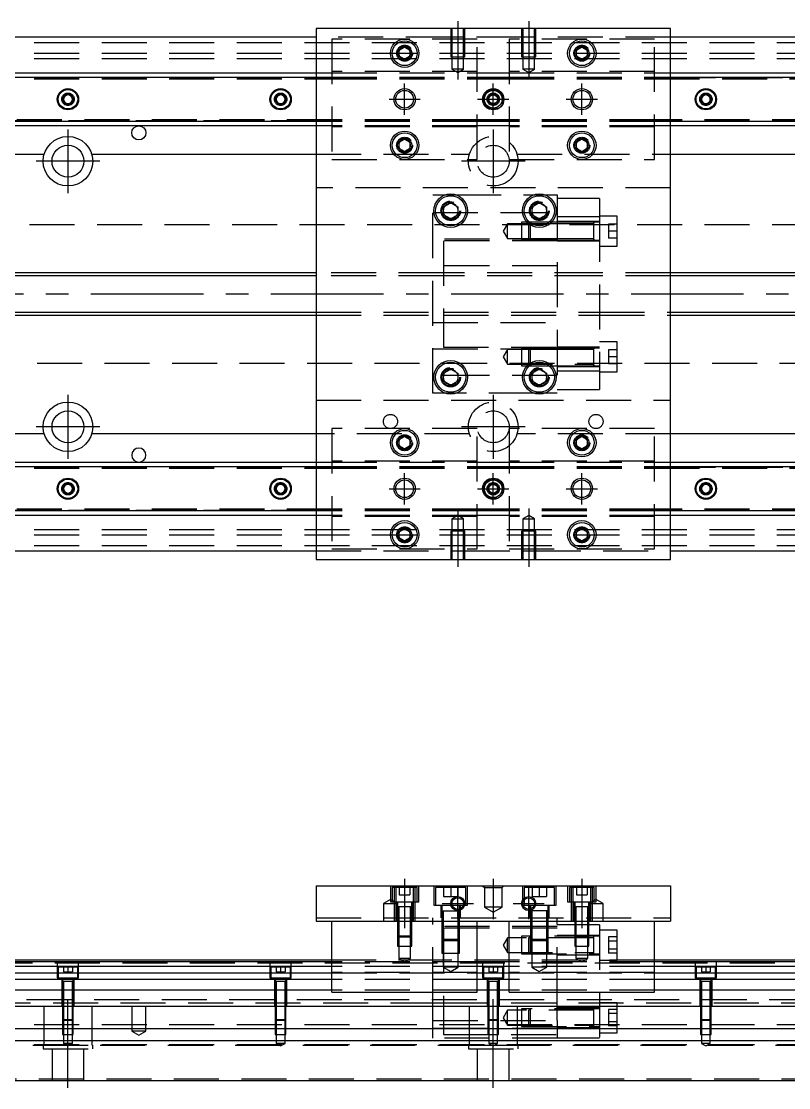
# Model space of a CAD drawing. Extents: x -12 to 819, y -275 to 77.
# Drawn here: x 186.8 to 403.4, y -224.1 to 77 of the extents above; entities that cross this region are included whole.
import ezdxf

# ---------------------------------------------------------------- set-up
doc = ezdxf.new("R2010")
doc.units = 0
doc.linetypes.add('CENTER', pattern=[50.8, 31.75, -6.35, 6.35, -6.35])
doc.linetypes.add('DASHED', pattern=[19.05, 12.7, -6.35])
doc.layers.get('0').update_dxf_attribs({"linetype": 'CONTINUOUS'})
doc.layers.add('CENTER', color=1, linetype='CENTER')

msp = doc.modelspace()

# ---------------------------------------------------------------- linework, layer by layer
at = {"color": 7, "linetype": 'CONTINUOUS'}
for p, q in [((270, 72.5), (0, 72.5)), ((370, 75), (270, 75)), ((270, 75), (270, -75)), ((370, -75), (370, 75)), ((640, 72.5), (370, 72.5)), ((293.5, 68.87), (295, 69.73)), ((295, 69.73), (296.5, 68.87)), ((343.5, 68.87), (345, 69.73)), ((345, 69.73), (346.5, 68.87)), ((293.5, 67.13), (293.5, 68.87)), ((295, 66.27), (293.5, 67.13)), ((296.5, 67.13), (295, 66.27)), ((296.5, 68.87), (296.5, 67.13)), ((343.5, 67.13), (343.5, 68.87)), ((345, 66.27), (343.5, 67.13)), ((346.5, 67.13), (345, 66.27)), ((346.5, 68.87), (346.5, 67.13)), ((0, 62.5), (270, 62.5)), ((0, 61.25), (270, 61.25)), ((370, 62.5), (640, 62.5)), ((370, 61.25), (640, 61.25)), ((198.75, 55.72), (200, 56.44)), ((198.75, 54.28), (198.75, 55.72)), ((200, 53.56), (198.75, 54.28)), ((200, 56.44), (201.25, 55.72)), ((201.25, 54.28), (200, 53.56)), ((201.25, 55.72), (201.25, 54.28)), ((258.75, 55.72), (260, 56.44)), ((258.75, 54.28), (258.75, 55.72)), ((260, 53.56), (258.75, 54.28)), ((260, 56.44), (261.25, 55.72)), ((261.25, 54.28), (260, 53.56)), ((261.25, 55.72), (261.25, 54.28)), ((378.75, 55.72), (380, 56.44)), ((378.75, 54.28), (378.75, 55.72)), ((380, 53.56), (378.75, 54.28)), ((380, 56.44), (381.25, 55.72)), ((381.25, 54.28), (380, 53.56)), ((381.25, 55.72), (381.25, 54.28)), ((270, 48.75), (0, 48.75)), ((640, 48.75), (370, 48.75)), ((270, 47.5), (0, 47.5)), ((640, 47.5), (370, 47.5)), ((293.5, 42.87), (295, 43.73)), ((293.5, 41.13), (293.5, 42.87)), ((295, 43.73), (296.5, 42.87)), ((296.5, 42.87), (296.5, 41.13)), ((343.5, 42.87), (345, 43.73)), ((343.5, 41.13), (343.5, 42.87)), ((345, 43.73), (346.5, 42.87)), ((346.5, 42.87), (346.5, 41.13)), ((86.71, 39.5), (193.29, 39.5)), ((206.71, 39.5), (270, 39.5)), ((295, 40.27), (293.5, 41.13)), ((296.5, 41.13), (295, 40.27)), ((345, 40.27), (343.5, 41.13)), ((346.5, 41.13), (345, 40.27)), ((370, 39.5), (433.29, 39.5)), ((306, 24.65), (308, 25.81)), ((306, 22.35), (306, 24.65)), ((308, 25.81), (310, 24.65)), ((310, 24.65), (310, 22.35)), ((331, 24.65), (333, 25.81)), ((331, 22.35), (331, 24.65)), ((333, 25.81), (335, 24.65)), ((335, 24.65), (335, 22.35)), ((308, 21.19), (306, 22.35)), ((310, 22.35), (308, 21.19)), ((333, 21.19), (331, 22.35)), ((335, 22.35), (333, 21.19)), ((270, 6), (60.5, 6)), ((590, 6), (370, 6)), ((60.5, -6), (270, -6)), ((370, -6), (590, -6)), ((306, -22.35), (308, -21.19)), ((306, -24.65), (306, -22.35)), ((308, -21.19), (310, -22.35)), ((310, -22.35), (310, -24.65)), ((331, -22.35), (333, -21.19)), ((331, -24.65), (331, -22.35)), ((333, -21.19), (335, -22.35)), ((335, -22.35), (335, -24.65)), ((308, -25.81), (306, -24.65)), ((310, -24.65), (308, -25.81)), ((333, -25.81), (331, -24.65)), ((335, -24.65), (333, -25.81)), ((193.29, -39.5), (86.71, -39.5)), ((270, -39.5), (206.71, -39.5)), ((293.5, -41.13), (295, -40.27)), ((293.5, -42.87), (293.5, -41.13)), ((295, -40.27), (296.5, -41.13)), ((296.5, -41.13), (296.5, -42.87)), ((343.5, -41.13), (345, -40.27)), ((343.5, -42.87), (343.5, -41.13)), ((345, -40.27), (346.5, -41.13)), ((346.5, -41.13), (346.5, -42.87)), ((433.29, -39.5), (370, -39.5)), ((295, -43.73), (293.5, -42.87)), ((296.5, -42.87), (295, -43.73)), ((345, -43.73), (343.5, -42.87)), ((346.5, -42.87), (345, -43.73)), ((0, -47.5), (270, -47.5)), ((370, -47.5), (640, -47.5)), ((0, -48.75), (270, -48.75)), ((370, -48.75), (640, -48.75)), ((198.75, -54.28), (200, -53.56)), ((200, -53.56), (201.25, -54.28)), ((258.75, -54.28), (260, -53.56)), ((260, -53.56), (261.25, -54.28)), ((378.75, -54.28), (380, -53.56)), ((380, -53.56), (381.25, -54.28)), ((198.75, -55.72), (198.75, -54.28)), ((200, -56.44), (198.75, -55.72)), ((201.25, -55.72), (200, -56.44)), ((201.25, -54.28), (201.25, -55.72)), ((258.75, -55.72), (258.75, -54.28)), ((260, -56.44), (258.75, -55.72)), ((261.25, -55.72), (260, -56.44)), ((261.25, -54.28), (261.25, -55.72)), ((378.75, -55.72), (378.75, -54.28)), ((380, -56.44), (378.75, -55.72)), ((381.25, -55.72), (380, -56.44)), ((381.25, -54.28), (381.25, -55.72)), ((270, -61.25), (0, -61.25)), ((270, -62.5), (0, -62.5)), ((640, -61.25), (370, -61.25)), ((640, -62.5), (370, -62.5)), ((293.5, -67.13), (295, -66.27)), ((293.5, -68.87), (293.5, -67.13)), ((295, -69.73), (293.5, -68.87)), ((295, -66.27), (296.5, -67.13)), ((296.5, -68.87), (295, -69.73)), ((296.5, -67.13), (296.5, -68.87)), ((343.5, -67.13), (345, -66.27)), ((343.5, -68.87), (343.5, -67.13)), ((345, -69.73), (343.5, -68.87)), ((345, -66.27), (346.5, -67.13)), ((346.5, -68.87), (345, -69.73)), ((346.5, -67.13), (346.5, -68.87)), ((0, -72.5), (270, -72.5)), ((270, -75), (370, -75)), ((370, -72.5), (640, -72.5)), ((270, -167.12), (370, -167.12)), ((270, -167.12), (270, -177.12)), ((370, -167.12), (370, -177.12)), ((270, -177.12), (370, -177.12)), ((274.5, -197.12), (274.5, -177.12)), ((315.5, -197.12), (315.5, -177.12)), ((324.5, -197.12), (324.5, -177.12)), ((365.5, -197.12), (365.5, -177.12)), ((274.5, -188.62), (0, -188.62)), ((274.5, -188.12), (60.5, -188.12)), ((324.5, -188.62), (315.5, -188.62)), ((590, -188.12), (365.5, -188.12)), ((640, -188.62), (365.5, -188.62)), ((274.5, -189.87), (0, -189.87)), ((0, -191.65), (274.5, -191.65)), ((324.5, -189.87), (315.5, -189.87)), ((315.5, -191.65), (324.5, -191.65)), ((640, -189.87), (365.5, -189.87)), ((365.5, -191.65), (640, -191.65)), ((274.5, -193.54), (0, -193.54)), ((324.5, -193.54), (315.5, -193.54)), ((640, -193.54), (365.5, -193.54)), ((274.5, -196.6), (0, -196.6)), ((274.5, -197.12), (315.5, -197.12)), ((324.5, -196.6), (315.5, -196.6)), ((324.5, -197.12), (365.5, -197.12)), ((640, -196.6), (365.5, -196.6)), ((0, -201.12), (640, -201.12)), ((0, -207.42), (640, -207.42)), ((0, -210.82), (640, -210.82)), ((0, -222.12), (640, -222.12))]:
    msp.add_line(p, q, dxfattribs=at)
at = {"color": 3, "linetype": 'DASHED'}
for p, q in [((308, 72.5), (270, 72.5)), ((308, 75), (308, 67)), ((312, 72.5), (308, 72.5)), ((308.35, 75), (308.35, 67)), ((311.65, 67), (311.65, 75)), ((312, 67), (312, 75)), ((328, 72.5), (312, 72.5)), ((328, 75), (328, 67)), ((332, 72.5), (328, 72.5)), ((328.35, 75), (328.35, 67)), ((331.65, 67), (331.65, 75)), ((332, 67), (332, 75)), ((370, 72.5), (332, 72.5)), ((0, 71), (640, 71)), ((315.5, 72), (274.5, 72)), ((274.5, 72), (274.5, 38)), ((315.5, 38), (315.5, 72)), ((365.5, 72), (324.5, 72)), ((324.5, 72), (324.5, 38)), ((365.5, 38), (365.5, 72)), ((0, 68), (640, 68)), ((0, 66.5), (640, 66.5)), ((293, 68), (293.02, 68.3)), ((308, 67), (312, 67)), ((308.35, 67), (308.35, 63.5)), ((311.65, 63.5), (311.65, 67)), ((328, 67), (332, 67)), ((328.35, 67), (328.35, 63.5)), ((331.65, 63.5), (331.65, 67)), ((346.97, 68.33), (347, 68)), ((311.65, 63.5), (308.35, 63.5)), ((308.35, 63.5), (310, 62.55)), ((310, 62.55), (311.65, 63.5)), ((331.65, 63.5), (328.35, 63.5)), ((328.35, 63.5), (330, 62.55)), ((330, 62.55), (331.65, 63.5)), ((0, 61.11), (270, 61.11)), ((0, 61.1), (274.5, 61.1)), ((0, 60.8), (274.5, 60.8)), ((270, 62.5), (274.5, 62.5)), ((270, 61.25), (274.5, 61.25)), ((270, 61.11), (274.5, 61.11)), ((315.5, 62.8), (274.5, 62.8)), ((274.5, 62.5), (315.5, 62.5)), ((274.5, 61.25), (315.5, 61.25)), ((274.5, 61.11), (315.5, 61.11)), ((274.5, 61.1), (315.5, 61.1)), ((274.5, 60.8), (315.5, 60.8)), ((315.5, 62.5), (324.5, 62.5)), ((315.5, 61.25), (324.5, 61.25)), ((315.5, 61.11), (324.5, 61.11)), ((315.5, 61.1), (324.5, 61.1)), ((315.5, 60.8), (324.5, 60.8)), ((365.5, 62.8), (324.5, 62.8)), ((324.5, 62.5), (365.5, 62.5)), ((324.5, 61.25), (365.5, 61.25)), ((324.5, 61.11), (365.5, 61.11)), ((324.5, 61.1), (365.5, 61.1)), ((324.5, 60.8), (365.5, 60.8)), ((365.5, 62.5), (370, 62.5)), ((365.5, 61.25), (370, 61.25)), ((365.5, 61.11), (370, 61.11)), ((365.5, 61.1), (640, 61.1)), ((365.5, 60.8), (640, 60.8)), ((370, 61.11), (640, 61.11)), ((198.5, 55), (198.52, 55.25)), ((258.5, 55), (258.52, 55.25)), ((318.5, 55), (318.52, 55.25)), ((318.75, 55.72), (320, 56.44)), ((318.75, 54.28), (318.75, 55.72)), ((320, 53.56), (318.75, 54.28)), ((320, 56.44), (321.25, 55.72)), ((321.25, 54.28), (320, 53.56)), ((321.25, 55.72), (321.25, 54.28)), ((378.5, 55), (378.52, 55.25)), ((274.5, 49.2), (0, 49.2)), ((274.5, 48.9), (0, 48.9)), ((270, 48.89), (0, 48.89)), ((274.5, 48.89), (270, 48.89)), ((274.5, 48.75), (270, 48.75)), ((315.5, 49.2), (274.5, 49.2)), ((315.5, 48.9), (274.5, 48.9)), ((315.5, 48.89), (274.5, 48.89)), ((315.5, 48.75), (274.5, 48.75)), ((324.5, 49.2), (315.5, 49.2)), ((324.5, 48.9), (315.5, 48.9)), ((324.5, 48.89), (315.5, 48.89)), ((324.5, 48.75), (315.5, 48.75)), ((365.5, 49.2), (324.5, 49.2)), ((365.5, 48.9), (324.5, 48.9)), ((365.5, 48.89), (324.5, 48.89)), ((365.5, 48.75), (324.5, 48.75)), ((640, 49.2), (365.5, 49.2)), ((640, 48.9), (365.5, 48.9)), ((370, 48.89), (365.5, 48.89)), ((370, 48.75), (365.5, 48.75)), ((640, 48.89), (370, 48.89)), ((274.5, 47.5), (270, 47.5)), ((315.5, 47.5), (274.5, 47.5)), ((315.5, 47.2), (274.5, 47.2)), ((324.5, 47.5), (315.5, 47.5)), ((365.5, 47.5), (324.5, 47.5)), ((365.5, 47.2), (324.5, 47.2)), ((370, 47.5), (365.5, 47.5)), ((293, 42), (293.03, 42.35)), ((346.97, 42.33), (347, 42)), ((270, 39.5), (313.29, 39.5)), ((326.71, 39.5), (370, 39.5)), ((274.5, 38), (315.5, 38)), ((324.5, 38), (365.5, 38)), ((370, 30), (270, 30)), ((303, 28), (306.48, 28)), ((303, -28), (303, 28)), ((306.48, 28), (309.52, 28)), ((309.52, 28), (331.48, 28)), ((331.48, 28), (334.52, 28)), ((334.52, 28), (338, 28)), ((338, 28), (338, -28)), ((350, 27), (338, 27)), ((350, 27), (350, 21.75)), ((303, 23), (338, 23)), ((305.5, 23.5), (305.52, 23.8)), ((330.5, 23.5), (330.52, 23.8)), ((350, 21.75), (338, 21.75)), ((355, 22), (350, 22)), ((350, 21.75), (350, -21.75)), ((355, 13.5), (355, 22)), ((640, 19.5), (76.9, 19.5)), ((324, 19.85), (322.79, 17.75)), ((324, 15.65), (324, 19.85)), ((328, 19.85), (324, 19.85)), ((328, 20.25), (328, 15.25)), ((329.53, 20.25), (328, 20.25)), ((330, 19.85), (328, 19.85)), ((330.26, 20.25), (329.53, 20.25)), ((330.34, 20.19), (330, 19.85)), ((330, 19.82), (330, 19.85)), ((330.82, 19.85), (330, 19.85)), ((330, 15.65), (330, 19.82)), ((330.4, 20.25), (330.26, 20.25)), ((330.4, 20.25), (330.34, 20.19)), ((330.4, 20.25), (330.4, 20.14)), ((335.74, 20.25), (330.4, 20.25)), ((335.74, 20.25), (330.4, 20.25)), ((330.4, 20.14), (330.4, 19.52)), ((330.4, 19.52), (330.4, 15.25)), ((335.18, 19.85), (330.82, 19.85)), ((336.04, 19.85), (335.18, 19.85)), ((336.47, 20.25), (335.74, 20.25)), ((338, 19.85), (336.04, 19.85)), ((338, 20.25), (336.47, 20.25)), ((338, 20.25), (336.47, 20.25)), ((350, 20.5), (338, 20.5)), ((348.4, 20.25), (338, 20.25)), ((348.4, 19.85), (338, 19.85)), ((350, 20.25), (348.39, 20.25)), ((348.4, 15.25), (348.4, 20.25)), ((348.4, 19.85), (348.4, 20.25)), ((348.4, 15.25), (348.4, 20.25)), ((348.4, 20), (348.4, 20.25)), ((348.4, 20.25), (348.4, 20)), ((348.4, 15.51), (348.4, 20)), ((348.4, 15.65), (348.4, 19.85)), ((352.5, 19.75), (352.5, 17.75)), ((355, 19.75), (352.5, 19.75)), ((338, 15.5), (303, 15.5)), ((322.79, 17.75), (324, 15.65)), ((324, 15.65), (328, 15.65)), ((328, 15.65), (330, 15.65)), ((328, 15.25), (330.4, 15.25)), ((330, 15.65), (338, 15.65)), ((330, 15.65), (330.4, 15.25)), ((330.4, 15.25), (338, 15.25)), ((338, 15.65), (348.4, 15.65)), ((338, 15.25), (348.4, 15.25)), ((348.39, 15.25), (350, 15.25)), ((348.4, 15.25), (348.4, 15.65)), ((348.4, 15.25), (348.4, 15.51)), ((348.4, 15.51), (348.4, 15.25)), ((352.5, 17.75), (352.5, 15.75)), ((355, 17.75), (352.5, 17.75)), ((355, 15.75), (352.5, 15.75)), ((306, 15), (306, -15)), ((338, 15), (306, 15)), ((338, 15), (350, 15)), ((350, 13.5), (355, 13.5)), ((338, 8), (303, 8)), ((306, 6), (270, 6)), ((306, 5.13), (270, 5.13)), ((350, 6), (306, 6)), ((350, 5.13), (306, 5.13)), ((370, 6), (350, 6)), ((370, 5.13), (350, 5.13)), ((270, -5.12), (306, -5.12)), ((270, -6), (306, -6)), ((306, -5.12), (350, -5.12)), ((306, -6), (350, -6)), ((350, -5.12), (370, -5.12)), ((350, -6), (370, -6)), ((303, -8), (338, -8)), ((306, -15), (338, -15)), ((350, -15), (338, -15)), ((355, -13.5), (350, -13.5)), ((355, -22), (355, -13.5)), ((303, -15.5), (338, -15.5)), ((324, -15.65), (322.79, -17.75)), ((322.79, -17.75), (324, -19.85)), ((324, -19.85), (324, -15.65)), ((328, -15.65), (324, -15.65)), ((328, -15.25), (328, -20.25)), ((330.4, -15.25), (328, -15.25)), ((330, -15.65), (328, -15.65)), ((330.4, -15.25), (330, -15.65)), ((330, -19.85), (330, -15.65)), ((338, -15.65), (330, -15.65)), ((330.4, -15.25), (330.4, -19.52)), ((338, -15.25), (330.4, -15.25)), ((338, -15.25), (330.4, -15.25)), ((348.4, -15.25), (338, -15.25)), ((348.4, -15.65), (338, -15.65)), ((350, -15.25), (348.39, -15.25)), ((348.4, -20.25), (348.4, -15.25)), ((348.4, -20.25), (348.4, -15.25)), ((348.4, -15.51), (348.4, -15.25)), ((348.4, -15.25), (348.4, -15.51)), ((348.4, -20), (348.4, -15.51)), ((352.5, -15.75), (352.5, -17.75)), ((355, -15.75), (352.5, -15.75)), ((352.5, -17.75), (352.5, -19.75)), ((355, -17.75), (352.5, -17.75)), ((76.97, -19.5), (640, -19.5)), ((324, -19.85), (348.4, -19.85)), ((328, -20.25), (329.53, -20.25)), ((329.53, -20.25), (330.26, -20.25)), ((330, -19.85), (330.34, -20.19)), ((330.26, -20.25), (330.4, -20.25)), ((330.34, -20.19), (330.4, -20.25)), ((330.4, -19.52), (330.4, -20.14)), ((330.4, -20.14), (330.4, -20.25)), ((330.4, -20.25), (335.74, -20.25)), ((335.74, -20.25), (336.47, -20.25)), ((336.47, -20.25), (338, -20.25)), ((336.47, -20.25), (338, -20.25)), ((338, -20.25), (348.4, -20.25)), ((338, -20.5), (350, -20.5)), ((348.39, -20.25), (350, -20.25)), ((348.4, -20.25), (348.4, -20)), ((348.4, -20), (348.4, -20.25)), ((348.4, -20.25), (348.4, -20.25)), ((355, -19.75), (352.5, -19.75)), ((338, -23), (303, -23)), ((305.5, -23.5), (305.52, -23.2)), ((335.48, -23.21), (335.5, -23.5)), ((350, -21.75), (338, -21.75)), ((350, -21.75), (338, -21.75)), ((350, -21.75), (350, -27)), ((350, -22), (355, -22)), ((338, -27), (350, -27)), ((270, -30), (370, -30)), ((306.48, -28), (303, -28)), ((309.52, -28), (306.48, -28)), ((331.48, -28), (309.52, -28)), ((334.52, -28), (331.48, -28)), ((338, -28), (334.52, -28)), ((315.5, -38), (274.5, -38)), ((274.5, -38), (274.5, -72)), ((315.5, -72), (315.5, -38)), ((324.5, -38), (324.5, -72)), ((365.5, -38), (324.5, -38)), ((365.5, -72), (365.5, -38)), ((313.29, -39.5), (270, -39.5)), ((296.97, -41.67), (297, -42)), ((370, -39.5), (326.71, -39.5)), ((346.97, -41.67), (347, -42)), ((270, -47.5), (274.5, -47.5)), ((315.5, -47.2), (274.5, -47.2)), ((274.5, -47.5), (315.5, -47.5)), ((315.5, -47.5), (324.5, -47.5)), ((365.5, -47.2), (324.5, -47.2)), ((324.5, -47.5), (365.5, -47.5)), ((365.5, -47.5), (370, -47.5)), ((0, -48.89), (270, -48.89)), ((0, -48.9), (274.5, -48.9)), ((0, -49.2), (274.5, -49.2)), ((270, -48.75), (274.5, -48.75)), ((270, -48.89), (274.5, -48.89)), ((274.5, -48.75), (315.5, -48.75)), ((274.5, -48.89), (315.5, -48.89)), ((274.5, -48.9), (315.5, -48.9)), ((274.5, -49.2), (315.5, -49.2)), ((315.5, -48.75), (324.5, -48.75)), ((315.5, -48.89), (324.5, -48.89)), ((315.5, -48.9), (324.5, -48.9)), ((315.5, -49.2), (324.5, -49.2)), ((324.5, -48.75), (365.5, -48.75)), ((324.5, -48.89), (365.5, -48.89)), ((324.5, -48.9), (365.5, -48.9)), ((324.5, -49.2), (365.5, -49.2)), ((365.5, -48.75), (370, -48.75)), ((365.5, -48.89), (370, -48.89)), ((365.5, -48.9), (640, -48.9)), ((365.5, -49.2), (640, -49.2)), ((370, -48.89), (640, -48.89)), ((318.75, -54.28), (320, -53.56)), ((320, -53.56), (321.25, -54.28)), ((201.48, -54.74), (201.5, -55)), ((261.48, -54.74), (261.5, -55)), ((318.75, -55.72), (318.75, -54.28)), ((320, -56.44), (318.75, -55.72)), ((321.25, -55.72), (320, -56.44)), ((321.25, -54.28), (321.25, -55.72)), ((321.48, -54.74), (321.5, -55)), ((378.5, -55), (378.52, -54.75)), ((274.5, -60.8), (0, -60.8)), ((274.5, -61.1), (0, -61.1)), ((270, -61.11), (0, -61.11)), ((274.5, -61.11), (270, -61.11)), ((274.5, -61.25), (270, -61.25)), ((274.5, -62.5), (270, -62.5)), ((315.5, -60.8), (274.5, -60.8)), ((315.5, -61.1), (274.5, -61.1)), ((315.5, -61.11), (274.5, -61.11)), ((315.5, -61.25), (274.5, -61.25)), ((315.5, -62.5), (274.5, -62.5)), ((315.5, -62.8), (274.5, -62.8)), ((310, -62.55), (308.35, -63.5)), ((311.65, -63.5), (310, -62.55)), ((324.5, -60.8), (315.5, -60.8)), ((324.5, -61.1), (315.5, -61.1)), ((324.5, -61.11), (315.5, -61.11)), ((324.5, -61.25), (315.5, -61.25)), ((324.5, -62.5), (315.5, -62.5)), ((365.5, -60.8), (324.5, -60.8)), ((365.5, -61.1), (324.5, -61.1)), ((365.5, -61.11), (324.5, -61.11)), ((365.5, -61.25), (324.5, -61.25)), ((365.5, -62.5), (324.5, -62.5)), ((365.5, -62.8), (324.5, -62.8)), ((330, -62.55), (328.35, -63.5)), ((331.65, -63.5), (330, -62.55)), ((640, -60.8), (365.5, -60.8)), ((640, -61.1), (365.5, -61.1)), ((370, -61.11), (365.5, -61.11)), ((370, -61.25), (365.5, -61.25)), ((370, -62.5), (365.5, -62.5)), ((640, -61.11), (370, -61.11)), ((308.35, -63.5), (310, -63.5)), ((308.35, -63.5), (308.35, -67)), ((310, -63.5), (311.65, -63.5)), ((311.65, -67), (311.65, -63.5)), ((328.35, -63.5), (330, -63.5)), ((328.35, -63.5), (328.35, -67)), ((330, -63.5), (331.65, -63.5)), ((331.65, -67), (331.65, -63.5)), ((0, -66.5), (640, -66.5)), ((0, -68), (640, -68)), ((293, -68), (293.02, -67.7)), ((312, -67), (308, -67)), ((308, -67), (308, -75)), ((308.35, -67), (308.35, -75)), ((311.65, -75), (311.65, -67)), ((312, -75), (312, -67)), ((332, -67), (328, -67)), ((328, -67), (328, -75)), ((328.35, -67), (328.35, -75)), ((331.65, -75), (331.65, -67)), ((332, -75), (332, -67)), ((346.97, -67.67), (347, -68)), ((0, -71), (640, -71)), ((274.5, -72), (315.5, -72)), ((324.5, -72), (365.5, -72)), ((270, -72.5), (308, -72.5)), ((308, -72.5), (312, -72.5)), ((312, -72.5), (328, -72.5)), ((328, -72.5), (332, -72.5)), ((332, -72.5), (370, -72.5)), ((291, -167.12), (291, -171.62)), ((298.5, -167.62), (291.5, -167.62)), ((291.5, -167.62), (291.5, -171.62)), ((292, -167.12), (292, -167.62)), ((292, -167.62), (292, -171.62)), ((292.5, -167.12), (292.5, -177.12)), ((293.5, -167.62), (293.5, -169.62)), ((295, -167.62), (295, -169.62)), ((296.5, -167.62), (296.5, -169.62)), ((297.5, -177.12), (297.5, -167.12)), ((298, -167.62), (298, -167.12)), ((298, -171.62), (298, -167.62)), ((298.5, -171.62), (298.5, -167.62)), ((299, -171.62), (299, -167.12)), ((303.25, -167.12), (303.25, -172.62)), ((312.25, -167.62), (303.75, -167.62)), ((303.75, -167.62), (303.75, -172.62)), ((306, -167.62), (306, -170.12)), ((308, -167.62), (308, -170.12)), ((310, -167.62), (310, -170.12)), ((312.25, -172.62), (312.25, -167.62)), ((312.75, -172.62), (312.75, -167.12)), ((317, -167.12), (317.5, -167.62)), ((317.5, -167.62), (317.5, -173.12)), ((317.5, -167.62), (322.5, -167.62)), ((322.5, -167.62), (323, -167.12)), ((322.5, -173.12), (322.5, -167.62)), ((328.25, -167.12), (328.25, -172.62)), ((337.25, -167.62), (328.75, -167.62)), ((328.75, -167.62), (328.75, -170.56)), ((331, -167.62), (331, -170.12)), ((333, -167.62), (333, -170.12)), ((335, -167.62), (335, -170.12)), ((337.25, -172.62), (337.25, -167.62)), ((337.75, -172.62), (337.75, -167.12)), ((341, -167.12), (341, -171.62)), ((348.5, -167.62), (341.5, -167.62)), ((341.5, -167.62), (341.5, -171.62)), ((342, -167.12), (342, -167.62)), ((342, -167.62), (342, -171.62)), ((342.5, -167.12), (342.5, -177.12)), ((343.5, -167.62), (343.5, -169.62)), ((345, -167.62), (345, -169.62)), ((346.5, -167.62), (346.5, -169.62)), ((347.5, -177.12), (347.5, -167.12)), ((348, -167.62), (348, -167.12)), ((348, -171.62), (348, -167.62)), ((348.5, -171.62), (348.5, -167.62)), ((349, -171.62), (349, -167.12)), ((291, -170.97), (289, -172.12)), ((293, -172.12), (291, -170.97)), ((291, -171.62), (299, -171.62)), ((292, -171.62), (292, -177.12)), ((292.75, -171.62), (292.75, -177.12)), ((293, -171.62), (293, -173.02)), ((293.5, -169.62), (295, -169.62)), ((295, -169.62), (296.5, -169.62)), ((297, -173.02), (297, -171.62)), ((297.25, -177.12), (297.25, -171.62)), ((298, -177.12), (298, -171.62)), ((306, -170.12), (308, -170.12)), ((308, -170.12), (310, -170.12)), ((328.75, -170.56), (328.75, -171.04)), ((328.75, -171.04), (328.75, -172.62)), ((331, -170.12), (333, -170.12)), ((333, -170.12), (335, -170.12)), ((341, -171.62), (349, -171.62)), ((342, -171.62), (342, -177.12)), ((342.75, -171.62), (342.75, -177.12)), ((343, -171.62), (343, -173.02)), ((343.5, -169.62), (345, -169.62)), ((345, -169.62), (346.5, -169.62)), ((349, -170.97), (347, -172.12)), ((347, -173.02), (347, -171.62)), ((347.25, -177.12), (347.25, -171.62)), ((348, -177.12), (348, -171.62)), ((351, -172.12), (349, -170.97)), ((289, -172.12), (293, -172.12)), ((289, -172.12), (289, -177.12)), ((293, -173.01), (293, -173.02)), ((293.22, -173.02), (293, -173.02)), ((293, -173.02), (293, -173.03)), ((293, -173.02), (293, -177.12)), ((296.78, -173.02), (293.22, -173.02)), ((293.35, -173.02), (293.35, -177.12)), ((296.65, -177.12), (296.65, -173.02)), ((297, -173.02), (296.78, -173.02)), ((297, -173.02), (297, -173.01)), ((297, -173.03), (297, -173.02)), ((297, -177.12), (297, -173.02)), ((303.25, -172.62), (312.75, -172.62)), ((305.25, -172.62), (305.25, -176.12)), ((305.5, -172.62), (305.5, -174.22)), ((305.5, -174.21), (305.5, -174.22)), ((305.5, -174.22), (305.76, -174.22)), ((305.5, -174.22), (310.5, -174.22)), ((305.5, -174.22), (305.5, -174.22)), ((305.5, -174.22), (305.5, -176.12)), ((305.9, -174.22), (305.9, -176.12)), ((310.1, -176.12), (310.1, -174.22)), ((310.5, -173.69), (310.5, -172.62)), ((310.5, -174.06), (310.5, -173.69)), ((310.5, -174.22), (310.5, -174.06)), ((310.5, -174.22), (310.5, -174.21)), ((310.5, -174.22), (310.5, -174.22)), ((310.5, -176.12), (310.5, -174.22)), ((310.75, -176.12), (310.75, -172.62)), ((317.5, -173.12), (320, -174.56)), ((322.5, -173.12), (317.5, -173.12)), ((320, -174.56), (322.5, -173.12)), ((328.25, -172.62), (337.75, -172.62)), ((330.25, -172.62), (330.25, -176.12)), ((330.5, -172.62), (330.5, -173.69)), ((330.5, -173.69), (330.5, -174.06)), ((330.5, -174.06), (330.5, -174.22)), ((330.5, -174.21), (330.5, -174.22)), ((330.76, -174.22), (330.5, -174.22)), ((330.5, -174.22), (330.5, -174.22)), ((330.5, -174.22), (330.5, -176.12)), ((335.24, -174.22), (330.76, -174.22)), ((330.9, -174.22), (330.9, -176.12)), ((335.1, -176.12), (335.1, -174.22)), ((335.5, -174.22), (335.24, -174.22)), ((335.5, -174.22), (335.5, -172.62)), ((335.5, -174.22), (335.5, -174.21)), ((335.5, -174.22), (335.5, -174.22)), ((335.5, -176.12), (335.5, -174.22)), ((335.75, -176.12), (335.75, -172.62)), ((343, -173.01), (343, -173.02)), ((343.22, -173.02), (343, -173.02)), ((343, -173.02), (343, -177.12)), ((343, -173.02), (343, -173.03)), ((346.78, -173.02), (343.22, -173.02)), ((343.35, -173.02), (343.35, -177.12)), ((346.65, -177.12), (346.65, -173.02)), ((347, -173.02), (346.78, -173.02)), ((347, -172.12), (351, -172.12)), ((347, -173.02), (347, -173.01)), ((347, -177.12), (347, -173.02)), ((347, -173.03), (347, -173.02)), ((351, -177.12), (351, -172.12)), ((270, -176.12), (370, -176.12)), ((293, -177.12), (293, -181.27)), ((293, -177.12), (293, -181.27)), ((293.35, -177.12), (293.35, -181.62)), ((296.65, -181.62), (296.65, -177.12)), ((297, -181.27), (297, -177.12)), ((297, -181.27), (297, -177.12)), ((303, -177.12), (303, -176.12)), ((303, -197.12), (303, -177.12)), ((305.5, -176.12), (305.5, -177.12)), ((305.5, -176.12), (305.5, -177.12)), ((305.5, -177.12), (305.5, -182.22)), ((305.5, -177.12), (305.5, -182.22)), ((305.9, -176.12), (305.9, -177.12)), ((305.9, -177.12), (305.9, -182.62)), ((310.1, -177.12), (310.1, -176.12)), ((310.1, -182.62), (310.1, -177.12)), ((310.5, -177.12), (310.5, -176.12)), ((310.5, -177.12), (310.5, -176.12)), ((310.5, -182.22), (310.5, -177.12)), ((310.5, -182.22), (310.5, -177.12)), ((330.5, -176.12), (330.5, -177.12)), ((330.5, -176.12), (330.5, -177.12)), ((330.5, -177.12), (330.5, -182.22)), ((330.5, -177.12), (330.5, -182.22)), ((330.9, -176.12), (330.9, -177.12)), ((330.9, -177.12), (330.9, -182.62)), ((335.1, -177.12), (335.1, -176.12)), ((335.1, -182.62), (335.1, -177.12)), ((335.5, -177.12), (335.5, -176.12)), ((335.5, -177.12), (335.5, -176.12)), ((335.5, -182.22), (335.5, -177.12)), ((335.5, -182.22), (335.5, -177.12)), ((338, -177.12), (338, -176.12)), ((338, -197.12), (338, -177.12)), ((343, -177.12), (343, -181.27)), ((343, -177.12), (343, -181.27)), ((343.35, -177.12), (343.35, -181.62)), ((346.65, -181.62), (346.65, -177.12)), ((347, -181.27), (347, -177.12)), ((347, -181.27), (347, -177.12)), ((338, -178.62), (303, -178.62)), ((338, -179.12), (306, -179.12)), ((306, -179.12), (306, -209.12)), ((350, -178.12), (338, -178.12)), ((350, -178.12), (350, -210.12)), ((355, -179.62), (350, -179.62)), ((355, -188.12), (355, -179.62)), ((293, -181.27), (297, -181.27)), ((293, -181.27), (293, -184.12)), ((293, -181.27), (293.35, -181.62)), ((296.65, -181.62), (293.35, -181.62)), ((293.35, -181.62), (293.35, -184.12)), ((296.65, -181.62), (297, -181.27)), ((296.65, -184.12), (296.65, -181.62)), ((297, -184.12), (297, -181.27)), ((305.5, -182.22), (310.5, -182.22)), ((305.5, -182.22), (305.5, -186.12)), ((305.5, -182.22), (305.9, -182.62)), ((310.1, -182.62), (305.9, -182.62)), ((305.9, -182.62), (305.9, -186.12)), ((310.1, -182.62), (310.5, -182.22)), ((310.1, -186.12), (310.1, -182.62)), ((310.5, -186.12), (310.5, -182.22)), ((324, -181.77), (322.79, -183.87)), ((324, -185.97), (324, -181.77)), ((348.4, -181.77), (324, -181.77)), ((328, -181.37), (328, -186.37)), ((350, -181.37), (328, -181.37)), ((330.4, -181.37), (330.4, -186.37)), ((330.5, -182.22), (335.5, -182.22)), ((330.5, -182.22), (330.5, -186.12)), ((330.5, -182.22), (330.9, -182.62)), ((335.1, -182.62), (330.9, -182.62)), ((330.9, -182.62), (330.9, -186.12)), ((335.1, -182.62), (335.5, -182.22)), ((335.1, -186.12), (335.1, -182.62)), ((335.5, -186.12), (335.5, -182.22)), ((350, -181.12), (338, -181.12)), ((343, -181.27), (347, -181.27)), ((343, -181.27), (343, -184.12)), ((343, -181.27), (343.35, -181.62)), ((346.65, -181.62), (343.35, -181.62)), ((343.35, -181.62), (343.35, -184.12)), ((346.65, -181.62), (347, -181.27)), ((346.65, -184.12), (346.65, -181.62)), ((347, -184.12), (347, -181.27)), ((348.4, -186.37), (348.4, -181.37)), ((352.5, -181.56), (352.5, -186.18)), ((355, -181.56), (352.5, -181.56)), ((355, -182.72), (352.5, -182.72)), ((293, -184.12), (297, -184.12)), ((293.35, -184.12), (293.35, -187.62)), ((296.65, -187.62), (296.65, -184.12)), ((305.5, -186.12), (310.5, -186.12)), ((305.9, -186.12), (305.9, -190.12)), ((310.1, -190.12), (310.1, -186.12)), ((322.79, -183.87), (324, -185.97)), ((324, -185.97), (348.4, -185.97)), ((328, -186.37), (350, -186.37)), ((330.5, -186.12), (335.5, -186.12)), ((330.9, -186.12), (330.9, -190.12)), ((335.1, -190.12), (335.1, -186.12)), ((338, -186.62), (350, -186.62)), ((343, -184.12), (347, -184.12)), ((343.35, -184.12), (343.35, -187.62)), ((346.65, -187.62), (346.65, -184.12)), ((355, -185.02), (352.5, -185.02)), ((355, -186.18), (352.5, -186.18)), ((590, -188.99), (55, -188.99)), ((197, -188.62), (197, -193.12)), ((203, -193.12), (203, -188.62)), ((257, -188.62), (257, -193.12)), ((263, -193.12), (263, -188.62)), ((306, -188.12), (274.5, -188.12)), ((315.5, -188.62), (274.5, -188.62)), ((296.65, -187.62), (293.35, -187.62)), ((293.35, -187.62), (295, -188.57)), ((295, -188.57), (296.65, -187.62)), ((365.5, -188.12), (306, -188.12)), ((317, -188.62), (317, -193.12)), ((323, -193.12), (323, -188.62)), ((365.5, -188.62), (324.5, -188.62)), ((346.65, -187.62), (343.35, -187.62)), ((343.35, -187.62), (345, -188.57)), ((345, -188.57), (346.65, -187.62)), ((350, -188.12), (355, -188.12)), ((377, -188.62), (377, -193.12)), ((383, -193.12), (383, -188.62)), ((202.75, -190.12), (197.25, -190.12)), ((197.25, -190.12), (197.25, -193.12)), ((198.75, -190.12), (198.75, -191.42)), ((198.75, -191.42), (200, -191.42)), ((200, -190.12), (200, -191.42)), ((200, -191.42), (201.25, -191.42)), ((201.25, -190.12), (201.25, -191.42)), ((202.75, -193.12), (202.75, -190.12)), ((262.75, -190.12), (257.25, -190.12)), ((257.25, -190.12), (257.25, -193.12)), ((258.75, -190.12), (258.75, -191.42)), ((258.75, -191.42), (260, -191.42)), ((260, -190.12), (260, -191.42)), ((260, -191.42), (261.25, -191.42)), ((261.25, -190.12), (261.25, -191.42)), ((262.75, -193.12), (262.75, -190.12)), ((315.5, -189.87), (274.5, -189.87)), ((315.5, -189.92), (274.5, -189.92)), ((315.5, -191.62), (274.5, -191.62)), ((274.5, -191.65), (315.5, -191.65)), ((310.1, -190.12), (305.9, -190.12)), ((305.9, -190.12), (308, -191.33)), ((308, -191.33), (310.1, -190.12)), ((322.75, -190.12), (317.25, -190.12)), ((317.25, -190.12), (317.25, -193.12)), ((318.75, -190.12), (318.75, -191.42)), ((318.75, -191.42), (320, -191.42)), ((320, -190.12), (320, -191.42)), ((320, -191.42), (321.25, -191.42)), ((321.25, -190.12), (321.25, -191.42)), ((322.75, -193.12), (322.75, -190.12)), ((365.5, -189.87), (324.5, -189.87)), ((365.5, -189.92), (324.5, -189.92)), ((365.5, -191.62), (324.5, -191.62)), ((324.5, -191.65), (365.5, -191.65)), ((335.1, -190.12), (330.9, -190.12)), ((330.9, -190.12), (333, -191.33)), ((333, -191.33), (335.1, -190.12)), ((382.75, -190.12), (377.25, -190.12)), ((377.25, -190.12), (377.25, -193.12)), ((378.75, -190.12), (378.75, -191.42)), ((378.75, -191.42), (380, -191.42)), ((380, -190.12), (380, -191.42)), ((380, -191.42), (381.25, -191.42)), ((381.25, -190.12), (381.25, -191.42)), ((382.75, -193.12), (382.75, -190.12)), ((197, -193.12), (203, -193.12)), ((198.25, -193.12), (198.25, -201.12)), ((198.5, -193.12), (198.5, -194.12)), ((198.5, -194.11), (198.5, -194.12)), ((198.62, -194.12), (198.5, -194.12)), ((198.5, -194.12), (198.5, -201.12)), ((198.5, -194.12), (198.5, -194.12)), ((200, -194.12), (198.62, -194.12)), ((198.75, -194.12), (198.75, -201.12)), ((201.38, -194.12), (200, -194.12)), ((201.25, -201.12), (201.25, -194.12)), ((201.5, -194.12), (201.38, -194.12)), ((201.5, -194.12), (201.5, -193.12)), ((201.5, -194.12), (201.5, -194.11)), ((201.5, -201.12), (201.5, -194.12)), ((201.5, -194.12), (201.5, -194.12)), ((201.75, -201.12), (201.75, -193.12)), ((257, -193.12), (263, -193.12)), ((258.25, -193.12), (258.25, -201.12)), ((258.5, -193.12), (258.5, -194.12)), ((258.5, -194.11), (258.5, -194.12)), ((258.62, -194.12), (258.5, -194.12)), ((258.5, -194.12), (258.5, -201.12)), ((258.5, -194.12), (258.5, -194.12)), ((260, -194.12), (258.62, -194.12)), ((258.75, -194.12), (258.75, -201.12)), ((261.38, -194.12), (260, -194.12)), ((261.25, -201.12), (261.25, -194.12)), ((261.5, -194.12), (261.38, -194.12)), ((261.5, -194.12), (261.5, -193.12)), ((261.5, -194.12), (261.5, -194.11)), ((261.5, -201.12), (261.5, -194.12)), ((261.5, -194.12), (261.5, -194.12)), ((261.75, -201.12), (261.75, -193.12)), ((315.5, -193.54), (274.5, -193.54)), ((317, -193.12), (323, -193.12)), ((318.25, -193.12), (318.25, -201.12)), ((318.5, -193.12), (318.5, -194.12)), ((318.5, -194.11), (318.5, -194.12)), ((318.62, -194.12), (318.5, -194.12)), ((318.5, -194.12), (318.5, -201.12)), ((318.5, -194.12), (318.5, -194.12)), ((320, -194.12), (318.62, -194.12)), ((318.75, -194.12), (318.75, -201.12)), ((321.38, -194.12), (320, -194.12)), ((321.25, -201.12), (321.25, -194.12)), ((321.5, -194.12), (321.38, -194.12)), ((321.5, -194.12), (321.5, -193.12)), ((321.5, -194.12), (321.5, -194.11)), ((321.5, -201.12), (321.5, -194.12)), ((321.5, -194.12), (321.5, -194.12)), ((321.75, -201.12), (321.75, -193.12)), ((365.5, -193.54), (324.5, -193.54)), ((377, -193.12), (383, -193.12)), ((378.25, -193.12), (378.25, -201.12)), ((378.5, -193.12), (378.5, -194.12)), ((378.5, -194.11), (378.5, -194.12)), ((378.62, -194.12), (378.5, -194.12)), ((378.5, -194.12), (378.5, -201.12)), ((378.5, -194.12), (378.5, -194.12)), ((380, -194.12), (378.62, -194.12)), ((378.75, -194.12), (378.75, -201.12)), ((381.38, -194.12), (380, -194.12)), ((381.25, -201.12), (381.25, -194.12)), ((381.5, -194.12), (381.38, -194.12)), ((381.5, -194.12), (381.5, -193.12)), ((381.5, -194.12), (381.5, -194.11)), ((381.5, -201.12), (381.5, -194.12)), ((381.5, -194.12), (381.5, -194.12)), ((381.75, -201.12), (381.75, -193.12)), ((315.5, -196.6), (274.5, -196.6)), ((315.5, -196.62), (274.5, -196.62)), ((303, -201.12), (303, -197.12)), ((365.5, -196.6), (324.5, -196.6)), ((365.5, -196.62), (324.5, -196.62)), ((338, -201.12), (338, -197.12)), ((55, -199.24), (590, -199.24)), ((81.5, -200.12), (303, -200.12)), ((193.29, -212.12), (193.29, -201.12)), ((198.5, -201.12), (198.5, -204.87)), ((198.5, -201.12), (198.5, -204.87)), ((198.75, -201.12), (198.75, -205.12)), ((201.25, -205.12), (201.25, -201.12)), ((201.5, -204.87), (201.5, -201.12)), ((201.5, -204.87), (201.5, -201.12)), ((206.71, -201.12), (206.71, -212.12)), ((218, -201.12), (218, -208.12)), ((222, -208.12), (222, -201.12)), ((258.5, -201.12), (258.5, -204.87)), ((258.5, -201.12), (258.5, -204.87)), ((258.75, -201.12), (258.75, -205.12)), ((261.25, -205.12), (261.25, -201.12)), ((261.5, -204.87), (261.5, -201.12)), ((261.5, -204.87), (261.5, -201.12)), ((303, -200.12), (306, -200.12)), ((303, -205.12), (303, -201.12)), ((306, -200.12), (338, -200.12)), ((306, -200.12), (590, -200.12)), ((313.29, -212.12), (313.29, -201.12)), ((318.5, -201.12), (318.5, -204.87)), ((318.5, -201.12), (318.5, -204.87)), ((318.75, -201.12), (318.75, -205.12)), ((321.25, -205.12), (321.25, -201.12)), ((321.5, -204.87), (321.5, -201.12)), ((321.5, -204.87), (321.5, -201.12)), ((326.71, -201.12), (326.71, -212.12)), ((338, -205.12), (338, -201.12)), ((350, -201.62), (338, -201.62)), ((355, -200.12), (350, -200.12)), ((355, -208.62), (355, -200.12)), ((378.5, -201.12), (378.5, -204.87)), ((378.5, -201.12), (378.5, -204.87)), ((378.75, -201.12), (378.75, -205.12)), ((381.25, -205.12), (381.25, -201.12)), ((381.5, -204.87), (381.5, -201.12)), ((381.5, -204.87), (381.5, -201.12)), ((324, -202.27), (322.79, -204.37)), ((322.79, -204.37), (324, -206.47)), ((324, -206.47), (324, -202.27)), ((348.4, -202.27), (324, -202.27)), ((328, -201.87), (328, -206.87)), ((350, -201.87), (328, -201.87)), ((330.4, -201.87), (330.4, -206.87)), ((348.4, -206.87), (348.4, -201.87)), ((352.5, -202.06), (352.5, -206.68)), ((355, -202.06), (352.5, -202.06)), ((355, -203.22), (352.5, -203.22)), ((0, -206.27), (640, -206.27)), ((198.5, -204.87), (201.5, -204.87)), ((198.5, -204.87), (198.5, -207.42)), ((198.5, -204.87), (198.75, -205.12)), ((198.5, -207.42), (198.5, -209.12)), ((201.25, -205.12), (198.75, -205.12)), ((198.75, -205.12), (198.75, -209.12)), ((201.25, -205.12), (201.5, -204.87)), ((201.25, -209.12), (201.25, -205.12)), ((201.5, -207.42), (201.5, -204.87)), ((201.5, -209.12), (201.5, -207.42)), ((258.5, -204.87), (261.5, -204.87)), ((258.5, -204.87), (258.5, -207.42)), ((258.5, -204.87), (258.75, -205.12)), ((258.5, -207.42), (258.5, -209.12)), ((261.25, -205.12), (258.75, -205.12)), ((258.75, -205.12), (258.75, -209.12)), ((261.25, -205.12), (261.5, -204.87)), ((261.25, -209.12), (261.25, -205.12)), ((261.5, -207.42), (261.5, -204.87)), ((261.5, -209.12), (261.5, -207.42)), ((303, -205.12), (338, -205.12)), ((303, -207.42), (303, -205.12)), ((303, -207.4), (338, -207.4)), ((306, -207.4), (303, -207.4)), ((303, -210.12), (303, -207.42)), ((338, -207.4), (306, -207.4)), ((318.5, -204.87), (321.5, -204.87)), ((318.5, -204.87), (318.5, -207.42)), ((318.5, -204.87), (318.75, -205.12)), ((318.5, -207.42), (318.5, -209.12)), ((321.25, -205.12), (318.75, -205.12)), ((318.75, -205.12), (318.75, -209.12)), ((321.25, -205.12), (321.5, -204.87)), ((321.25, -209.12), (321.25, -205.12)), ((321.5, -207.42), (321.5, -204.87)), ((321.5, -209.12), (321.5, -207.42)), ((324, -206.47), (348.4, -206.47)), ((328, -206.87), (350, -206.87)), ((338, -205.12), (338, -207.42)), ((338, -207.12), (350, -207.12)), ((338, -207.42), (338, -210.12)), ((355, -205.52), (352.5, -205.52)), ((355, -206.68), (352.5, -206.68)), ((378.5, -204.87), (381.5, -204.87)), ((378.5, -204.87), (378.5, -207.42)), ((378.5, -204.87), (378.75, -205.12)), ((378.5, -207.42), (378.5, -209.12)), ((381.25, -205.12), (378.75, -205.12)), ((378.75, -205.12), (378.75, -209.12)), ((381.25, -205.12), (381.5, -204.87)), ((381.25, -209.12), (381.25, -205.12)), ((381.5, -207.42), (381.5, -204.87)), ((381.5, -209.12), (381.5, -207.42)), ((198.5, -209.12), (201.5, -209.12)), ((198.75, -209.12), (198.75, -211.62)), ((201.25, -211.62), (201.25, -209.12)), ((222, -208.12), (218, -208.12)), ((218, -208.12), (220, -209.27)), ((220, -209.27), (222, -208.12)), ((258.5, -209.12), (261.5, -209.12)), ((258.75, -209.12), (258.75, -211.62)), ((261.25, -211.62), (261.25, -209.12)), ((338, -210.12), (303, -210.12)), ((306, -209.12), (338, -209.12)), ((318.5, -209.12), (321.5, -209.12)), ((318.75, -209.12), (318.75, -211.62)), ((321.25, -211.62), (321.25, -209.12)), ((350, -210.12), (338, -210.12)), ((350, -208.62), (355, -208.62)), ((378.5, -209.12), (381.5, -209.12)), ((378.75, -209.12), (378.75, -211.62)), ((381.25, -211.62), (381.25, -209.12)), ((0, -211.97), (640, -211.97)), ((56.71, -212.12), (583.29, -212.12)), ((193, -212.12), (207, -212.12)), ((193, -212.12), (193, -213.12)), ((193, -213.12), (207, -213.12)), ((195.5, -213.12), (195.5, -222.12)), ((201.25, -211.62), (198.75, -211.62)), ((198.75, -211.62), (200, -212.34)), ((200, -212.34), (201.25, -211.62)), ((204.5, -222.12), (204.5, -213.12)), ((207, -213.12), (207, -212.12)), ((261.25, -211.62), (258.75, -211.62)), ((258.75, -211.62), (260, -212.34)), ((260, -212.34), (261.25, -211.62)), ((313, -212.12), (327, -212.12)), ((313, -212.12), (313, -213.12)), ((313, -213.12), (327, -213.12)), ((315.5, -213.12), (315.5, -222.12)), ((321.25, -211.62), (318.75, -211.62)), ((318.75, -211.62), (320, -212.34)), ((320, -212.34), (321.25, -211.62)), ((324.5, -222.12), (324.5, -213.12)), ((327, -213.12), (327, -212.12)), ((381.25, -211.62), (378.75, -211.62)), ((378.75, -211.62), (380, -212.34)), ((380, -212.34), (381.25, -211.62)), ((77.5, -221.62), (640, -221.62))]:
    msp.add_line(p, q, dxfattribs=at)
at = {"color": 3, "linetype": 'CONTINUOUS'}
for p, q in [((270, 5.13), (60.5, 5.13)), ((590, 5.13), (370, 5.13)), ((60.5, -5.12), (270, -5.12)), ((370, -5.12), (590, -5.12)), ((330.4, -181.37), (330, -181.77)), ((330, -185.97), (330, -181.77)), ((330.4, -186.37), (330, -185.97)), ((330.4, -201.87), (330, -202.27)), ((330, -206.47), (330, -202.27)), ((330.4, -206.87), (330, -206.47))]:
    msp.add_line(p, q, dxfattribs=at)
at = {"color": 7, "linetype": 'CONTINUOUS'}
for centre, radius in [((295, 68), 4), ((295, 68), 3.5), ((345, 68), 4), ((345, 68), 3.5), ((200, 55), 3), ((200, 55), 2.75), ((260, 55), 3), ((260, 55), 2.75), ((295, 55), 2.5), ((320, 55), 3), ((320, 55), 2.5), ((345, 55), 2.5), ((380, 55), 3), ((380, 55), 2.75), ((220, 45.5), 2), ((295, 42), 4), ((295, 42), 3.5), ((345, 42), 4), ((345, 42), 3.5), ((200, 37.5), 7), ((200, 37.5), 4.5), ((308, 23.5), 4.75), ((308, 23.5), 4.25), ((333, 23.5), 4.75), ((333, 23.5), 4.25), ((308, -23.5), 4.75), ((308, -23.5), 4.25), ((333, -23.5), 4.75), ((333, -23.5), 4.25), ((200, -37.5), 7), ((200, -37.5), 4.5), ((295, -42), 4), ((295, -42), 3.5), ((345, -42), 4), ((345, -42), 3.5), ((200, -55), 3), ((200, -55), 2.75), ((260, -55), 3), ((260, -55), 2.75), ((295, -55), 2.5), ((320, -55), 3), ((320, -55), 2.5), ((345, -55), 2.5), ((380, -55), 3), ((380, -55), 2.75), ((295, -68), 4), ((295, -68), 3.5), ((345, -68), 4), ((345, -68), 3.5), ((310, -172.12), 1.65), ((330, -172.12), 1.65)]:
    msp.add_circle(centre, radius, dxfattribs=at)
at = {"color": 3, "linetype": 'DASHED'}
for centre, radius in [((295, 68), 2.25), ((295, 68), 2), ((345, 68), 2.25), ((345, 68), 2), ((200, 55), 1.75), ((200, 55), 1.5), ((260, 55), 1.75), ((260, 55), 1.5), ((320, 55), 1.75), ((320, 55), 1.5), ((320, 55), 1.25), ((380, 55), 1.75), ((380, 55), 1.5), ((295, 42), 2.25), ((295, 42), 2), ((320, 37.5), 7), ((345, 42), 2.25), ((345, 42), 2), ((320, 37.5), 4.5), ((308, 23.5), 2.75), ((308, 23.5), 2.5), ((333, 23.5), 2.75), ((333, 23.5), 2.5), ((308, -23.5), 2.75), ((308, -23.5), 2.5), ((333, -23.5), 2.75), ((333, -23.5), 2.5), ((320, -37.5), 7), ((320, -37.5), 4.5), ((291, -36), 2), ((349, -36), 2), ((295, -42), 2.25), ((295, -42), 2), ((345, -42), 2.25), ((345, -42), 2), ((200, -55), 1.75), ((200, -55), 1.5), ((260, -55), 1.75), ((260, -55), 1.5), ((320, -55), 1.75), ((320, -55), 1.5), ((320, -55), 1.25), ((380, -55), 1.75), ((380, -55), 1.5), ((295, -68), 2.25), ((295, -68), 2), ((345, -68), 2.25), ((345, -68), 2)]:
    msp.add_circle(centre, radius, dxfattribs=at)
at = {"color": 3, "linetype": 'CONTINUOUS'}
for centre, radius in [((295, 55), 3), ((345, 55), 3), ((295, -55), 3), ((345, -55), 3), ((310, -172.12), 2), ((330, -172.12), 2)]:
    msp.add_circle(centre, radius, dxfattribs=at)
at = {"color": 7, "linetype": 'CONTINUOUS'}
for centre, radius, start, end in [((295, 68), 1.65, 95.38, 144.62), ((295, 68), 1.65, 84.62, 95.38), ((295, 68), 1.65, 35.38, 84.62), ((345, 68), 1.65, 95.38, 144.62), ((345, 68), 1.65, 84.62, 95.38), ((345, 68), 1.65, 35.38, 84.62), ((295, 68), 1.65, 155.38, 180), ((295, 68), 1.65, 180, 204.62), ((295, 68), 1.65, 144.62, 155.38), ((295, 68), 1.65, 204.62, 215.38), ((295, 68), 1.65, 215.38, 264.62), ((295, 68), 1.65, 264.62, 275.38), ((295, 68), 1.65, 275.38, 324.62), ((295, 68), 1.65, 24.62, 35.38), ((295, 68), 1.65, 324.62, 335.38), ((295, 68), 1.65, 335.38, 24.62), ((345, 68), 1.65, 155.38, 180), ((345, 68), 1.65, 180, 204.62), ((345, 68), 1.65, 144.62, 155.38), ((345, 68), 1.65, 204.62, 215.38), ((345, 68), 1.65, 215.38, 264.62), ((345, 68), 1.65, 264.62, 275.38), ((345, 68), 1.65, 275.38, 324.62), ((345, 68), 1.65, 24.62, 35.38), ((345, 68), 1.65, 324.62, 335.38), ((345, 68), 1.65, 335.38, 24.62), ((200, 55), 1.25, 120, 180), ((200, 55), 1.25, 180, 240), ((200, 55), 1.25, 60, 120), ((200, 55), 1.25, 0, 60), ((200, 55), 1.25, 300, 0), ((260, 55), 1.25, 120, 180), ((260, 55), 1.25, 180, 240), ((260, 55), 1.25, 60, 120), ((260, 55), 1.25, 0, 60), ((260, 55), 1.25, 300, 0), ((380, 55), 1.25, 120, 180), ((380, 55), 1.25, 180, 240), ((380, 55), 1.25, 60, 120), ((380, 55), 1.25, 0, 60), ((380, 55), 1.25, 300, 0), ((200, 55), 1.25, 240, 300), ((260, 55), 1.25, 240, 300), ((380, 55), 1.25, 240, 300), ((295, 42), 1.65, 155.38, 180), ((295, 42), 1.65, 144.62, 155.38), ((295, 42), 1.65, 95.38, 144.62), ((295, 42), 1.65, 84.62, 95.38), ((295, 42), 1.65, 35.38, 84.62), ((295, 42), 1.65, 24.62, 35.38), ((295, 42), 1.65, 335.38, 24.62), ((345, 42), 1.65, 155.38, 180), ((345, 42), 1.65, 144.62, 155.38), ((345, 42), 1.65, 95.38, 144.62), ((345, 42), 1.65, 84.62, 95.38), ((345, 42), 1.65, 35.38, 84.62), ((345, 42), 1.65, 24.62, 35.38), ((345, 42), 1.65, 335.38, 24.62), ((295, 42), 1.65, 180, 204.62), ((295, 42), 1.65, 204.62, 215.38), ((295, 42), 1.65, 215.38, 264.62), ((295, 42), 1.65, 264.62, 275.38), ((295, 42), 1.65, 275.38, 324.62), ((295, 42), 1.65, 324.62, 335.38), ((345, 42), 1.65, 180, 204.62), ((345, 42), 1.65, 204.62, 215.38), ((345, 42), 1.65, 215.38, 264.62), ((345, 42), 1.65, 264.62, 275.38), ((345, 42), 1.65, 275.38, 324.62), ((345, 42), 1.65, 324.62, 335.38), ((308, 23.5), 2.1, 162.2472, 180), ((308, 23.5), 2.1, 137.7528, 162.2472), ((308, 23.5), 2.1, 102.2472, 137.7528), ((308, 23.5), 2.1, 77.7528, 102.2472), ((308, 23.5), 2.1, 42.2472, 77.7528), ((308, 23.5), 2.1, 17.7528, 42.2472), ((308, 23.5), 2.1, 342.2472, 17.7528), ((333, 23.5), 2.1, 162.2472, 180), ((333, 23.5), 2.1, 137.7528, 162.2472), ((333, 23.5), 2.1, 102.2472, 137.7528), ((333, 23.5), 2.1, 77.7528, 102.2472), ((333, 23.5), 2.1, 42.2472, 77.7528), ((333, 23.5), 2.1, 17.7528, 42.2472), ((333, 23.5), 2.1, 342.2472, 17.7528), ((308, 23.5), 2.1, 180, 197.7528), ((308, 23.5), 2.1, 197.7528, 222.2472), ((308, 23.5), 2.1, 222.2472, 257.7528), ((308, 23.5), 2.1, 257.7528, 282.2472), ((308, 23.5), 2.1, 282.2472, 317.7528), ((308, 23.5), 2.1, 317.7528, 342.2472), ((333, 23.5), 2.1, 180, 197.7528), ((333, 23.5), 2.1, 197.7528, 222.2472), ((333, 23.5), 2.1, 222.2472, 257.7528), ((333, 23.5), 2.1, 257.7528, 282.2472), ((333, 23.5), 2.1, 282.2472, 317.7528), ((333, 23.5), 2.1, 317.7528, 342.2472), ((308, -23.5), 2.1, 162.2472, 180), ((308, -23.5), 2.1, 180, 197.7528), ((308, -23.5), 2.1, 137.7528, 162.2472), ((308, -23.5), 2.1, 102.2472, 137.7528), ((308, -23.5), 2.1, 77.7528, 102.2472), ((308, -23.5), 2.1, 42.2472, 77.7528), ((308, -23.5), 2.1, 17.7528, 42.2472), ((308, -23.5), 2.1, 342.2472, 17.7528), ((333, -23.5), 2.1, 162.2472, 180), ((333, -23.5), 2.1, 180, 197.7528), ((333, -23.5), 2.1, 137.7528, 162.2472), ((333, -23.5), 2.1, 102.2472, 137.7528), ((333, -23.5), 2.1, 77.7528, 102.2472), ((333, -23.5), 2.1, 42.2472, 77.7528), ((333, -23.5), 2.1, 17.7528, 42.2472), ((333, -23.5), 2.1, 342.2472, 17.7528), ((308, -23.5), 2.1, 197.7528, 222.2472), ((308, -23.5), 2.1, 222.2472, 257.7528), ((308, -23.5), 2.1, 257.7528, 282.2472), ((308, -23.5), 2.1, 282.2472, 317.7528), ((308, -23.5), 2.1, 317.7528, 342.2472), ((333, -23.5), 2.1, 197.7528, 222.2472), ((333, -23.5), 2.1, 222.2472, 257.7528), ((333, -23.5), 2.1, 257.7528, 282.2472), ((333, -23.5), 2.1, 282.2472, 317.7528), ((333, -23.5), 2.1, 317.7528, 342.2472), ((295, -42), 1.65, 155.38, 180), ((295, -42), 1.65, 180, 204.62), ((295, -42), 1.65, 144.62, 155.38), ((295, -42), 1.65, 95.38, 144.62), ((295, -42), 1.65, 84.62, 95.38), ((295, -42), 1.65, 35.38, 84.62), ((295, -42), 1.65, 24.62, 35.38), ((295, -42), 1.65, 335.38, 24.62), ((345, -42), 1.65, 155.38, 180), ((345, -42), 1.65, 180, 204.62), ((345, -42), 1.65, 144.62, 155.38), ((345, -42), 1.65, 95.38, 144.62), ((345, -42), 1.65, 84.62, 95.38), ((345, -42), 1.65, 35.38, 84.62), ((345, -42), 1.65, 24.62, 35.38), ((345, -42), 1.65, 335.38, 24.62), ((220, -45.5), 2, 90, 270), ((220, -45.5), 2, 270, 90), ((295, -42), 1.65, 204.62, 215.38), ((295, -42), 1.65, 215.38, 264.62), ((295, -42), 1.65, 264.62, 275.38), ((295, -42), 1.65, 275.38, 324.62), ((295, -42), 1.65, 324.62, 335.38), ((345, -42), 1.65, 204.62, 215.38), ((345, -42), 1.65, 215.38, 264.62), ((345, -42), 1.65, 264.62, 275.38), ((345, -42), 1.65, 275.38, 324.62), ((345, -42), 1.65, 324.62, 335.38), ((200, -55), 1.25, 120, 180), ((200, -55), 1.25, 60, 120), ((200, -55), 1.25, 0, 60), ((260, -55), 1.25, 120, 180), ((260, -55), 1.25, 60, 120), ((260, -55), 1.25, 0, 60), ((380, -55), 1.25, 120, 180), ((380, -55), 1.25, 60, 120), ((380, -55), 1.25, 0, 60), ((200, -55), 1.25, 180, 240), ((200, -55), 1.25, 240, 300), ((200, -55), 1.25, 300, 0), ((260, -55), 1.25, 180, 240), ((260, -55), 1.25, 240, 300), ((260, -55), 1.25, 300, 0), ((380, -55), 1.25, 180, 240), ((380, -55), 1.25, 240, 300), ((380, -55), 1.25, 300, 0), ((295, -68), 1.65, 155.38, 180), ((295, -68), 1.65, 180, 204.62), ((295, -68), 1.65, 144.62, 155.38), ((295, -68), 1.65, 204.62, 215.38), ((295, -68), 1.65, 95.38, 144.62), ((295, -68), 1.65, 215.38, 264.62), ((295, -68), 1.65, 84.62, 95.38), ((295, -68), 1.65, 35.38, 84.62), ((295, -68), 1.65, 275.38, 324.62), ((295, -68), 1.65, 24.62, 35.38), ((295, -68), 1.65, 324.62, 335.38), ((295, -68), 1.65, 335.38, 24.62), ((345, -68), 1.65, 155.38, 180), ((345, -68), 1.65, 180, 204.62), ((345, -68), 1.65, 144.62, 155.38), ((345, -68), 1.65, 204.62, 215.38), ((345, -68), 1.65, 95.38, 144.62), ((345, -68), 1.65, 215.38, 264.62), ((345, -68), 1.65, 84.62, 95.38), ((345, -68), 1.65, 35.38, 84.62), ((345, -68), 1.65, 275.38, 324.62), ((345, -68), 1.65, 24.62, 35.38), ((345, -68), 1.65, 324.62, 335.38), ((345, -68), 1.65, 335.38, 24.62), ((295, -68), 1.65, 264.62, 275.38), ((345, -68), 1.65, 264.62, 275.38)]:
    msp.add_arc(centre, radius, start, end, dxfattribs=at)
at = {"color": 3, "linetype": 'DASHED'}
for centre, start, end in [((320, 55), 31.0388, 328.9612), ((320, 55), 16.8991, 31.0388), ((320, 55), 0, 16.8991), ((320, 55), 343.1009, 0), ((320, 55), 328.9612, 343.1009), ((320, -55), 31.0388, 328.9612), ((320, -55), 16.8991, 31.0388), ((320, -55), 0, 16.8991), ((320, -55), 328.9612, 343.1009), ((320, -55), 343.1009, 0)]:
    msp.add_arc(centre, 2.75, start, end, dxfattribs=at)
at = {"layer": 'CENTER', "color": 1, "linetype": 'CENTER'}
for p, q in [((310, 77), (310, 60.55)), ((330, 77), (330, 60.55)), ((295, 50.6), (295, 59.4)), ((320, 50.6), (320, 59.4)), ((345, 50.6), (345, 59.4)), ((290.6, 55), (299.4, 55)), ((315.6, 55), (324.4, 55)), ((340.6, 55), (349.4, 55)), ((200, 46.5), (200, 28.5)), ((320, 46.5), (320, 28.5)), ((209, 37.5), (191, 37.5)), ((329, 37.5), (311, 37.5)), ((695.44, 0), (-11.8, 0)), ((200, -28.5), (200, -46.5)), ((320, -28.5), (320, -46.5)), ((209, -37.5), (191, -37.5)), ((329, -37.5), (311, -37.5)), ((295, -59.4), (295, -50.6)), ((320, -59.4), (320, -50.6)), ((345, -59.4), (345, -50.6)), ((290.6, -55), (299.4, -55)), ((315.6, -55), (324.4, -55)), ((340.6, -55), (349.4, -55)), ((310, -60.55), (310, -77)), ((330, -60.55), (330, -77)), ((295, -165.12), (295, -179.12)), ((320, -165.12), (320, -176.56)), ((345, -165.12), (345, -179.12)), ((310, -176.52), (310, -167.72)), ((330, -176.52), (330, -167.72)), ((305.6, -172.12), (314.4, -172.12)), ((325.6, -172.12), (334.4, -172.12)), ((200, -224.12), (200, -199.12)), ((320, -224.12), (320, -199.12))]:
    msp.add_line(p, q, dxfattribs=at)

doc.saveas('drawing.dxf')
